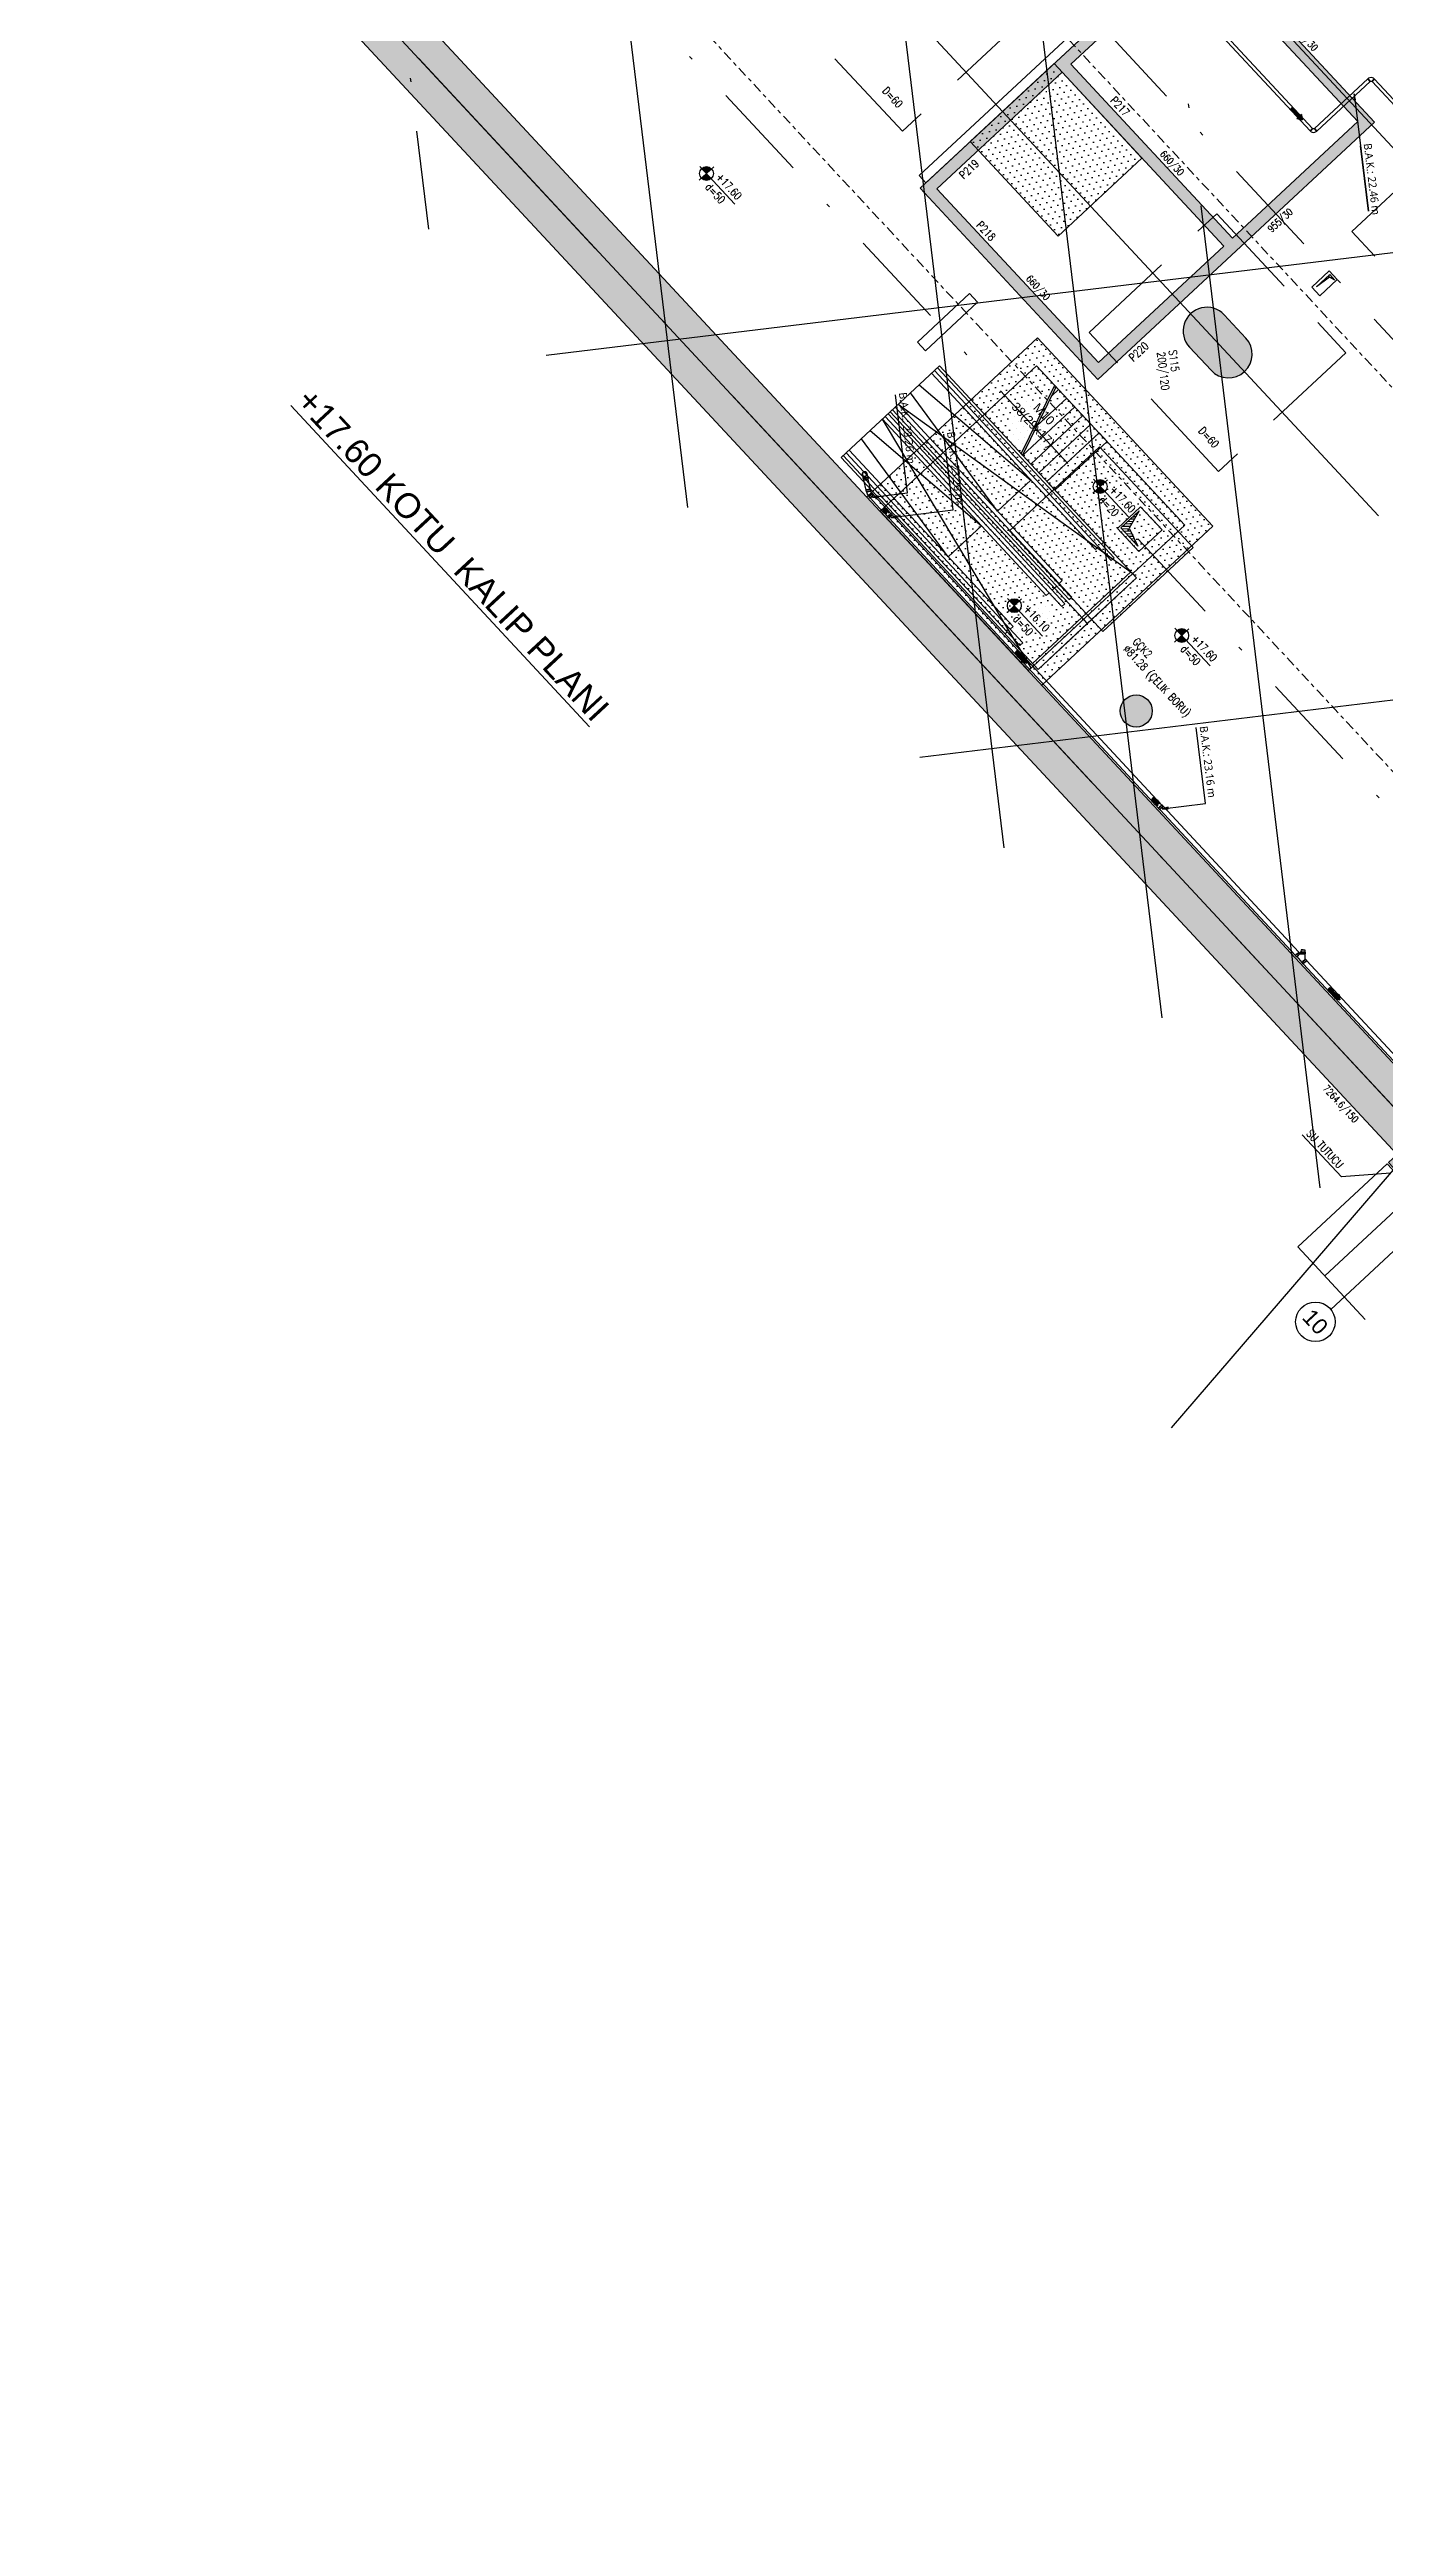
# Model space of a CAD drawing. Header units: millimetres. Extents: x 400382 to 401500, y 4543975 to 4544133.
# Drawn here: x 400438.1 to 400471.8, y 4543974.6 to 4544037.2 of the extents above; entities that cross this region are included whole.
import ezdxf
from ezdxf.enums import TextEntityAlignment as Align

# ---------------------------------------------------------------- set-up
doc = ezdxf.new("R2010")
doc.units = ezdxf.units.MM
for name, pattern in [('ACAD_ISO05W100', [33, 24, -3, 0, -3, 0, -3]), ('AKS', [3, 2.5, -0.25, 0, -0.25]), ('CENTER', [2, 1.25, -0.25, 0.25, -0.25]), ('CONTINU', [0]), ('DASHDOT2', [0.5, 0.25, -0.125, 0, -0.125]), ('HIDDEN', [0.375, 0.25, -0.125])]:
    doc.linetypes.add(name, pattern=pattern)
for name, color, linetype in [('aks prota', 2, 'AKS'), ('bosluk prota', 2, 'Continuous'), ('bosluk tarama prota', 8, 'Continuous'), ('caks prota', 4, 'Continuous'), ('görünüş prota', 4, 'Continuous'), ('iderzi_PROTA', 3, 'Continuous'), ('kiriş prota', 6, 'Continuous'), ('kolon prota', 1, 'Continuous'), ('kolon tarama prota', 252, 'Continuous'), ('lkolon prota', 4, 'Continuous'), ('lperde prota', 4, 'Continuous'), ('merdiven prota', 2, 'Continuous'), ('not yazısı prota', 6, 'Continuous'), ('not çizgisi prota', 4, 'Continuous'), ('perde prota', 1, 'Continuous'), ('PRT-AL-TUNEL_EKSENI', 14, 'DASHDOT2'), ('prt-s-taxis', 7, 'Continuous'), ('skesit prota', 7, 'Continuous'), ('st-s_level (kot)', 6, 'Continuous'), ('st-s_levelmark (kot işareti)', 4, 'Continuous'), ('st_s_ölçü', 4, 'Continuous'), ('taks prota', 7, 'Continuous'), ('TARAMA', 8, 'Continuous'), ('temel prota', 6, 'Continuous'), ('tkolon prota', 6, 'Continuous'), ('tperde prota', 6, 'Continuous'), ('tplan prota', 7, 'Continuous'), ('Yapım Yöntemi$0$st_s_kesit', 7, 'Continuous')]:
    doc.layers.add(name, color=color, linetype=linetype)
doc.styles.add('Arial', font='Arial.ttf')
doc.styles.add('OLCU', font='romanstw.shx')
doc.styles.add('PRT-MI-a_Arial', font='Arial.ttf', dxfattribs={"height": 30})
doc.styles.add('Segoe UI Light_1', font='', dxfattribs={"height": 200})
doc.styles.add('TAKS', font='Arial Unicode.ttf')
doc.styles.add('tkolon', font='romanstw.shx')
doc.styles.add('TSIMPLEX', font='romanstw.shx')
doc.styles.get('Segoe UI Light_1').set_extended_font_data('Segoe UI Light')
doc.dimstyles.new('1-50', dxfattribs={"dimtxt": 10, "dimasz": 4, "dimexe": 4, "dimexo": 8, "dimgap": 4, "dimtad": 1, "dimdec": 1, "dimrnd": 0.05, "dimzin": 9, "dimdsep": 46, "dimtxsty": 'OLCU', "dimblk1": 'OBLIQUE', "dimblk2": 'OBLIQUE', "dimsah": 1, "dimcen": 2, "dimdle": 4, "dimclrd": 4, "dimclre": 4, "dimclrt": 3, "dimadec": 1, "dimazin": 0, "dimtfac": 1, "dimtdec": 1, "dimtix": 1, "dimtmove": 2, "dimatfit": 3, "dimldrblk": 'OBLIQUE', "dimfxl": 1, "dimtvp": 1, "dimtolj": 1, "dimtzin": 1, "dimarcsym": 0})
pattern_1 = [(312.923994, (398997.36488, 4544993.93019), (0.170302485, 0.049990168), [0, -0.15875])]

# ---------------------------------------------------------------- blocks, each defined once
blk = doc.blocks.new('Flow Direction - Flow Direction _25mm_-1035271-_17_70 m  ARA KAT')
at = {"layer": 'TARAMA'}
blk.add_hatch(color=256, dxfattribs=at).paths.add_polyline_path([(0, 0), (-117, -78), (-117, -30), (-400, -30), (-400, 30), (-117, 30), (-117, 78)], flags=0)
for p, q in [((-117, 30), (-400, 30)), ((-400, 30), (-400, -30)), ((-117, 30), (-400, 30)), ((-400, 30), (-400, -30)), ((0, 0), (-117, 78)), ((-117, 78), (-117, 30)), ((-117, 78), (0, 0)), ((-117, 30), (-117, 78)), ((-117, -78), (0, 0)), ((-117, -78), (0, 0)), ((-400, -30), (-117, -30)), ((-117, -30), (-400, -30)), ((-117, -30), (-117, -78)), ((-117, -30), (-117, -78))]:
    blk.add_line(p, q, dxfattribs=at)
blk = doc.blocks.new('17.60 mekanik')
at = {"layer": 'kolon tarama prota'}
for points in [[(140500.2, 62682.1), (140511.2, 62671.6), (140513.5, 62674.8)], [(140417.2, 61096.3), (140427.6, 61107.3), (140424.4, 61109.6)], [(140486.8, 61096.3), (140497.2, 61107.3), (140494, 61109.6)], [(141493, 61096.3), (141503.4, 61107.3), (141500.2, 61109.6)]]:
    blk.add_hatch(color=256, dxfattribs=at).paths.add_polyline_path(points, flags=0)
for p, q in [((140495.8, 62733.6), (140495.8, 62548.9)), ((140495.8, 62733.6), (140500.2, 62733.6)), ((140500.2, 62733.6), (140495.8, 62733.6)), ((140495.8, 62733.6), (140504.6, 62733.6)), ((140504.6, 62733.6), (140495.8, 62733.6)), ((140500.2, 62733.6), (140504.6, 62733.6)), ((140504.6, 62733.6), (140500.2, 62733.6)), ((140504.6, 62548.9), (140504.6, 62733.6)), ((141119.9, 62745.7), (140507.8, 62745.7)), ((140507.8, 62745.7), (140507.8, 62741.2)), ((140507.8, 62741.2), (140507.8, 62745.7)), ((140507.8, 62745.7), (140507.8, 62736.8)), ((140507.8, 62736.8), (140507.8, 62745.7)), ((140507.8, 62741.2), (140507.8, 62736.8)), ((140507.8, 62736.8), (140507.8, 62741.2)), ((140507.8, 62736.8), (141119.9, 62736.8)), ((140500.2, 62682.1), (140511.2, 62671.6)), ((140513.5, 62674.8), (140500.2, 62682.1)), ((140500.2, 62682.1), (140741.5, 62506.7)), ((140511.2, 62671.6), (140513.5, 62674.8)), ((140492.6, 62545.7), (139173.1, 62545.7)), ((140492.6, 62541.3), (140492.6, 62545.7)), ((140492.6, 62545.7), (140492.6, 62541.3)), ((140492.6, 62536.8), (140492.6, 62545.7)), ((140492.6, 62545.7), (140492.6, 62536.8)), ((140495.8, 62548.9), (140500.2, 62548.9)), ((140500.2, 62548.9), (140495.8, 62548.9)), ((140504.6, 62548.9), (140495.8, 62548.9)), ((140495.8, 62548.9), (140504.6, 62548.9)), ((140500.2, 62548.9), (140504.6, 62548.9)), ((140504.6, 62548.9), (140500.2, 62548.9)), ((140741.5, 62506.7), (140606.9, 62604.5)), ((139173.1, 62536.8), (140492.6, 62536.8)), ((140492.6, 62536.8), (140492.6, 62541.3)), ((140492.6, 62541.3), (140492.6, 62536.8)), ((140469.7, 61168.5), (140267.4, 61315.5)), ((140579.2, 61223.5), (140423, 61337)), ((141557.7, 61185.4), (141401.1, 61299.2)), ((140417.2, 61096.3), (140469.7, 61168.5)), ((140486.8, 61096.3), (140579.2, 61223.5)), ((141493, 61096.3), (141557.7, 61185.4)), ((140366.4, 61110.9), (140370.2, 61108.7)), ((140370.4, 61109.1), (140392.9, 61096.2)), ((140376.6, 61119.7), (140372.7, 61122)), ((140398.8, 61106.4), (140376.3, 61119.3)), ((140402.8, 61104.6), (140399, 61106.8)), ((140424.4, 61109.6), (140417.2, 61096.3)), ((140417.2, 61096.3), (140427.6, 61107.3)), ((140427.6, 61107.3), (140424.4, 61109.6)), ((140494, 61109.6), (140486.8, 61096.3)), ((140486.8, 61096.3), (140497.2, 61107.3)), ((140497.2, 61107.3), (140494, 61109.6)), ((141500.2, 61109.6), (141493, 61096.3)), ((141493, 61096.3), (141503.4, 61107.3)), ((141503.4, 61107.3), (141500.2, 61109.6)), ((141993, 61110.3), (141996.7, 61106.6)), ((141993, 61110.3), (141996.7, 61106.6)), ((141995.9, 61105.8), (141999, 61102.6)), ((142004.1, 61114), (142000.4, 61117.7)), ((142004.1, 61114), (142000.4, 61117.7)), ((142008, 61111.7), (142004.9, 61114.8)), ((142016.7, 61102), (142007.6, 61111.2)), ((140392.6, 61095.8), (140396.5, 61093.5)), ((140405.9, 61102.6), (140402.5, 61104)), ((140414.5, 61102.7), (140410, 61102.7)), ((140410, 61089.9), (140414.5, 61089.9)), ((140461.8, 61102.2), (140414.5, 61102.2)), ((140414.5, 61090.4), (140461.8, 61090.4)), ((140466.2, 61102.7), (140461.8, 61102.7)), ((140461.8, 61089.9), (140466.2, 61089.9)), ((140463.7, 61099.7), (140462.4, 61099.7)), ((140462.4, 61092.9), (140463.7, 61092.9)), ((140466.9, 61099.6), (140463.7, 61099.6)), ((140463.7, 61093), (140466.9, 61093)), ((140479.1, 61102), (140466.2, 61102)), ((140466.2, 61090.6), (140479.1, 61090.6)), ((140468.2, 61099.7), (140466.9, 61099.7)), ((140466.9, 61092.9), (140468.2, 61092.9)), ((140473.3, 61099.3), (140468.2, 61099.3)), ((140468.2, 61093.3), (140473.3, 61093.3)), ((140483.5, 61102.7), (140479.1, 61102.7)), ((140479.1, 61099), (140479.1, 61093.6)), ((140479.1, 61089.9), (140483.5, 61089.9)), ((141468.1, 61102.2), (140483.5, 61102.2)), ((140483.5, 61090.4), (141468.1, 61090.4)), ((141463.8, 61099.7), (141462.4, 61099.7)), ((141462.4, 61092.9), (141463.8, 61092.9)), ((141473.2, 61099.6), (141463.8, 61099.6)), ((141463.8, 61093), (141473.2, 61093)), ((141472.5, 61102.7), (141468.1, 61102.7)), ((141468.1, 61089.9), (141472.5, 61089.9)), ((141485.4, 61102), (141472.5, 61102)), ((141472.5, 61090.6), (141485.4, 61090.6)), ((141474.5, 61099.7), (141473.2, 61099.7)), ((141473.2, 61092.9), (141474.5, 61092.9)), ((141479.6, 61099.3), (141474.5, 61099.3)), ((141474.5, 61093.3), (141479.6, 61093.3)), ((141489.8, 61102.7), (141485.4, 61102.7)), ((141485.4, 61099), (141485.4, 61093.6)), ((141485.4, 61089.9), (141489.8, 61089.9)), ((141993.5, 61102.2), (141489.8, 61102.2)), ((141489.8, 61090.4), (141993.5, 61090.4)), ((141998, 61102.7), (141993.5, 61102.7)), ((141993.5, 61089.9), (141998, 61089.9)), ((142000.5, 61102), (141998, 61102)), ((141998, 61090.6), (142017.7, 61090.6)), ((141999.5, 61103.1), (142000.6, 61102)), ((142017.7, 61102), (142016.7, 61102)), ((142022.2, 61102.7), (142017.7, 61102.7)), ((142018.4, 61100.4), (142017.7, 61101)), ((142017.7, 61099.7), (142017.8, 61099.7)), ((142017.7, 61089.9), (142022.2, 61089.9)), ((142473.5, 61102.2), (142022.2, 61102.2)), ((142022.2, 61090.4), (142473.5, 61090.4))]:
    blk.add_line(p, q, dxfattribs=at)
at = {"layer": 'kolon tarama prota', "flags": 128}
for points in [[(140507.8, 62745.7), (140504.5, 62745.2), (140501.4, 62743.8), (140498.8, 62741.6), (140496.9, 62738.8), (140495.9, 62735.6), (140495.8, 62733.6)], [(140504.6, 62733.6), (140505.1, 62735.3), (140506.4, 62736.4), (140507.8, 62736.8)], [(140495.8, 62548.9), (140495.3, 62547.2), (140494, 62546.1), (140492.6, 62545.7)], [(140492.6, 62536.8), (140495.9, 62537.3), (140499, 62538.7), (140501.6, 62540.9), (140503.5, 62543.7), (140504.5, 62546.9), (140504.6, 62548.9)], [(140358.2, 61116.4), (140356.4, 61118), (140355.5, 61120.1), (140355.4, 61122.4), (140356.1, 61124.2)], [(140356.1, 61124.2), (140357.6, 61126), (140359.7, 61126.9), (140362, 61127), (140363.9, 61126.3)], [(140366, 61118.5), (140364.4, 61116.8), (140362.3, 61115.8), (140360, 61115.7), (140358.2, 61116.4)], [(140366.7, 61111.5), (140364.1, 61113), (140361.7, 61114.4), (140359.8, 61115.5), (140358.6, 61116.2), (140358.2, 61116.4), (140358.2, 61116.4)], [(140363.9, 61126.3), (140364.3, 61126.1), (140365.5, 61125.4), (140367.3, 61124.3), (140369.7, 61123), (140372.3, 61121.5), (140372.4, 61121.4)], [(140363.9, 61126.3), (140365.6, 61124.8), (140366.6, 61122.7), (140366.6, 61120.4), (140366, 61118.5)], [(140396.8, 61094.1), (140401.4, 61092), (140402.7, 61091.6)], [(140402.7, 61091.6), (140407.7, 61090.7), (140410, 61090.6)], [(140410, 61102), (140406.3, 61102.5), (140405.9, 61102.6)], [(140457, 61096.3), (140457.5, 61097.9), (140458.7, 61099), (140460, 61099.3)], [(140460, 61093.3), (140458.4, 61093.7), (140457.3, 61095), (140457, 61096.3)], [(140460, 61099.3), (140460.5, 61099.3), (140461.8, 61099.3), (140462.4, 61099.3)], [(140460, 61099.3), (140461.6, 61098.8), (140462.7, 61097.6), (140463, 61096.3)], [(140463, 61096.3), (140462.6, 61094.7), (140461.3, 61093.6), (140460, 61093.3)], [(140462.4, 61093.3), (140460.8, 61093.3), (140460.1, 61093.3), (140460, 61093.3)], [(141457, 61096.3), (141457.5, 61097.9), (141458.7, 61099), (141460, 61099.3)], [(141460, 61093.3), (141458.4, 61093.8), (141457.3, 61095), (141457, 61096.3)], [(141460, 61099.3), (141460.5, 61099.3), (141461.8, 61099.3), (141462.4, 61099.3)], [(141460, 61099.3), (141461.6, 61098.9), (141462.7, 61097.6), (141463, 61096.3)], [(141463, 61096.3), (141462.6, 61094.7), (141461.3, 61093.6), (141460, 61093.3)], [(141462.4, 61093.3), (141460.8, 61093.3), (141460.1, 61093.3), (141460, 61093.3)]]:
    blk.add_lwpolyline(points, dxfattribs=at)
at = {"layer": 'kolon tarama prota'}
for centre, radius, start, end in [((140361, 61121.4), 6.38, 150, 330), ((140361, 61121.4), 6.38, 150, 330), ((140361, 61121.4), 5.9, 144, 324), ((140361, 61121.4), 5.71, 150, 330), ((140361, 61121.4), 6.38, 330, 150), ((140361, 61121.4), 6.38, 330, 150), ((140361, 61121.4), 5.72, 330, 150), ((140361, 61121.4), 5.9, 324, 144), ((140460, 61096.3), 3.43, 0.00124, 180.00124), ((140460, 61096.3), 3.43, 0.00124, 180.00124), ((140460, 61096.3), 3.43, 180.00124, 0.00124), ((140460, 61096.3), 3.43, 180.00124, 0.00124), ((140460, 61096.3), 3.3, 144, 324), ((140460, 61096.3), 3.02, 0.00124, 180.00124), ((140460, 61096.3), 3.02, 180.00124, 0.00124), ((140460, 61096.3), 3.3, 324, 144), ((141460, 61096.3), 3.43, 0, 180), ((141460, 61096.3), 3.43, 0, 180), ((141460, 61096.3), 3.43, 180, 0), ((141460, 61096.3), 3.43, 180, 0), ((141460, 61096.3), 3.3, 144, 324), ((141460, 61096.3), 3.02, 0, 180), ((141460, 61096.3), 3.02, 180, 0), ((141460, 61096.3), 3.3, 324, 144)]:
    blk.add_arc(centre, radius, start, end, dxfattribs=at)
for centre, major_axis, ratio, start_param, end_param in [((140369.5, 61116.4), (3.19, 5.52), 0.01, 1.570796, 4.712389), ((140369.5, 61116.4), (-2.86, -4.95), 0.01, 4.712389, 7.853982), ((140369.5, 61116.4), (3.19, 5.52), 0.01, 4.712389, 7.853982), ((140369.5, 61116.4), (2.86, 4.95), 0.01, 4.712389, 7.853982), ((140373.4, 61114.2), (-3.19, -5.52), 0.01, 4.712389, 7.853982), ((140373.4, 61114.2), (2.95, 5.11), 0.01, 1.570796, 3.141593), ((140373.4, 61114.2), (2.95, 5.11), 0.01, 3.141593, 4.712389), ((140373.4, 61114.2), (3.19, 5.52), 0.01, 4.712389, 7.853982), ((140373.4, 61114.2), (2.95, 5.11), 0.01, 0, 1.570796), ((140373.4, 61114.2), (2.95, 5.11), 0.01, 4.712389, 6.283185), ((140395.8, 61101.3), (3.19, 5.52), 0.01, 3.144086, 6.285678), ((140395.8, 61101.3), (3.19, 5.52), 0.01, 0.002493, 3.144086), ((140395.8, 61101.3), (2.95, 5.11), 0.01, 0, 1.570796), ((140395.8, 61101.3), (2.95, 5.11), 0.01, 4.712389, 6.283185), ((141996.7, 61114), (3.7, 3.7), 0.007064, 0.007064, 3.148657), ((141996.7, 61114), (3.7, 3.7), 0.007064, 0.007064, 3.148657), ((141996.7, 61114), (3.7, 3.7), 0.007064, 3.148657, 6.290249), ((141996.7, 61114), (3.7, 3.7), 0.007064, 3.148657, 6.290249), ((142000.4, 61110.3), (4.51, 4.51), 0.007064, 0.007064, 3.148657), ((142000.4, 61110.3), (4.51, 4.51), 0.007064, 3.148657, 6.290249), ((142000.4, 61110.3), (3.7, 3.7), 0.007064, 0.007064, 3.148657), ((142000.4, 61110.3), (3.7, 3.7), 0.007064, 0.007064, 3.148657), ((142000.4, 61110.3), (3.7, 3.7), 0.007064, 3.148657, 6.290249), ((142000.4, 61110.3), (3.7, 3.7), 0.007064, 3.148657, 6.290249), ((142003.5, 61107.1), (4.51, 4.51), 0.007064, 3.148657, 6.290249), ((142003.5, 61107.1), (4.51, 4.51), 0.007064, 0.007064, 3.148657), ((142003.5, 61107.1), (4.04, 4.04), 0.007064, 0.007064, 3.148657), ((142003.5, 61107.1), (4.04, 4.04), 0.007064, 3.148657, 6.290249), ((140395.8, 61101.3), (2.95, 5.11), 0.01, 1.570796, 3.141593), ((140395.8, 61101.3), (2.95, 5.11), 0.01, 3.141593, 4.712389), ((140399.7, 61099.1), (3.19, 5.52), 0.01, 0.002493, 3.144086), ((140399.7, 61099.1), (3.19, 5.52), 0.01, 3.144086, 6.285678), ((140399.7, 61099.1), (2.86, 4.95), 0.01, 3.144086, 6.285678), ((140399.7, 61099.1), (2.86, 4.95), 0.01, 0.002493, 3.144086), ((140410, 61096.3), (0, 6.38), 0.009906, 3.138752, 6.280344), ((140410, 61096.3), (0, 6.38), 0.009906, 6.280344, 9.421937), ((140410, 61096.3), (0, 5.71), 0.009906, 3.138752, 6.280344), ((140410, 61096.3), (0, 5.71), 0.009906, 6.280344, 9.421937), ((140414.5, 61096.3), (0, 6.38), 0.009906, 6.280344, 9.421937), ((140414.5, 61096.3), (0, 5.9), 0.009906, 0, 1.570796), ((140414.5, 61096.3), (0, 5.9), 0.009906, 1.570796, 3.141593), ((140414.5, 61096.3), (0, 6.38), 0.009906, 3.138752, 6.280344), ((140414.5, 61096.3), (0, 5.9), 0.009906, 4.712389, 6.283185), ((140414.5, 61096.3), (0, 5.9), 0.009906, 3.141593, 4.712389), ((140462.4, 61096.3), (0, 3.43), 0.701641, 4.712389, 7.853982), ((140462.4, 61096.3), (0, 3.43), 0.701641, 1.570796, 4.712389), ((140462.4, 61096.3), (0, 3.02), 0.701641, 4.712389, 7.853982), ((140462.4, 61096.3), (0, 3.02), 0.701641, 1.570796, 4.712389), ((140463.7, 61096.3), (0, 3.43), 0.701641, 4.712389, 7.853982), ((140463.7, 61096.3), (0, 3.43), 0.701641, 1.570796, 4.712389), ((140463.7, 61096.3), (0, 3.3), 0.702041, 0, 1.570796), ((140463.7, 61096.3), (0, 3.3), 0.702041, 1.570796, 3.141593), ((140461.8, 61096.3), (0, 6.38), 0.009906, 4.712389, 7.853982), ((140461.8, 61096.3), (0, 5.9), 0.009906, 0, 1.570796), ((140461.8, 61096.3), (0, 6.38), 0.009906, 1.570796, 4.712389), ((140461.8, 61096.3), (0, 5.9), 0.009906, 1.570796, 3.141593), ((140461.8, 61096.3), (0, 5.9), 0.009906, 4.712389, 6.283185), ((140461.8, 61096.3), (0, 5.9), 0.009906, 3.141593, 4.712389), ((140463.7, 61096.3), (0, 3.3), 0.702041, 4.712389, 6.283185), ((140463.7, 61096.3), (0, 3.3), 0.702041, 3.141593, 4.712389), ((140466.9, 61096.3), (0, 3.43), 0.714077, 4.712389, 7.853982), ((140466.9, 61096.3), (0, 3.43), 0.714077, 1.570796, 4.712389), ((140466.9, 61096.3), (0, 3.3), 0.702041, 0, 1.570796), ((140466.9, 61096.3), (0, 3.3), 0.702041, 1.570796, 3.141593), ((140468.2, 61096.3), (0, 3.43), 0.714077, 4.712389, 7.853982), ((140468.2, 61096.3), (0, 3.43), 0.714077, 1.570796, 4.712389), ((140468.2, 61096.3), (0, 3.02), 0.714077, 4.712389, 7.853982), ((140468.2, 61096.3), (0, 3.02), 0.714077, 1.570796, 4.712389), ((140466.2, 61096.3), (0, 6.38), 0.009906, 4.712389, 7.853982), ((140466.2, 61096.3), (0, 5.71), 0.009906, 4.712389, 7.853982), ((140466.2, 61096.3), (0, 6.38), 0.009906, 1.570796, 4.712389), ((140466.2, 61096.3), (0, 5.71), 0.009906, 1.570796, 4.712389), ((140466.9, 61096.3), (0, 3.3), 0.702041, 4.712389, 6.283185), ((140466.9, 61096.3), (0, 3.3), 0.702041, 3.141593, 4.712389), ((140479.1, 61096.3), (0, 6.38), 0.009906, 4.712389, 7.853982), ((140479.1, 61096.3), (0, 5.71), 0.009906, 4.712389, 7.853982), ((140479.1, 61096.3), (0, 6.38), 0.009906, 1.570796, 4.712389), ((140479.1, 61096.3), (0, 5.71), 0.009906, 1.570796, 4.712389), ((140478.1, 61096.3), (0, 3.02), 0.714077, 4.712389, 5.820231), ((140478.1, 61096.3), (0, 3.02), 0.714077, 3.604547, 4.712389), ((140483.5, 61096.3), (0, 6.38), 0.009906, 4.712389, 7.853982), ((140483.5, 61096.3), (0, 5.9), 0.009906, 4.712389, 6.283185), ((140483.5, 61096.3), (0, 5.9), 0.009906, 0, 1.570796), ((140483.5, 61096.3), (0, 6.38), 0.009906, 1.570796, 4.712389), ((140483.5, 61096.3), (0, 5.9), 0.009906, 3.141593, 4.712389), ((140483.5, 61096.3), (0, 5.9), 0.009906, 1.570796, 3.141593), ((141462.4, 61096.3), (0, 3.43), 0.698173, 4.712389, 7.853982), ((141462.4, 61096.3), (0, 3.43), 0.698173, 1.570796, 4.712389), ((141462.4, 61096.3), (0, 3.02), 0.698173, 4.712389, 7.853982), ((141462.4, 61096.3), (0, 3.02), 0.698173, 1.570796, 4.712389), ((141463.8, 61096.3), (0, 3.43), 0.698173, 4.712389, 7.853982), ((141463.8, 61096.3), (0, 3.43), 0.698173, 1.570796, 4.712389), ((141463.8, 61096.3), (0, 3.3), 0.698346, 0, 1.570796), ((141463.8, 61096.3), (0, 3.3), 0.698346, 1.570796, 3.141593), ((141463.8, 61096.3), (0, 3.3), 0.698346, 4.712389, 6.283185), ((141463.8, 61096.3), (0, 3.3), 0.698346, 3.141593, 4.712389), ((141468.1, 61096.3), (0, 6.38), 0.00999, 4.712391, 7.853984), ((141468.1, 61096.3), (0, 5.9), 0.009906, 0, 1.570796), ((141468.1, 61096.3), (0, 6.38), 0.00999, 1.570798, 4.712391), ((141468.1, 61096.3), (0, 5.9), 0.009906, 1.570796, 3.141593), ((141468.1, 61096.3), (0, 5.9), 0.009906, 4.712389, 6.283185), ((141468.1, 61096.3), (0, 5.9), 0.009906, 3.141593, 4.712389), ((141473.2, 61096.3), (0, 3.43), 0.714135, 4.712392, 7.853984), ((141473.2, 61096.3), (0, 3.43), 0.714135, 1.570799, 4.712392), ((141473.2, 61096.3), (0, 3.3), 0.698346, 0, 1.570796), ((141473.2, 61096.3), (0, 3.3), 0.698346, 1.570796, 3.141593), ((141474.5, 61096.3), (0, 3.43), 0.714135, 4.712392, 7.853984), ((141474.5, 61096.3), (0, 3.43), 0.714135, 1.570799, 4.712392), ((141472.5, 61096.3), (0, 6.38), 0.00999, 4.712391, 7.853984), ((141472.5, 61096.3), (0, 5.71), 0.00999, 4.712391, 7.853984), ((141474.5, 61096.3), (0, 3.02), 0.714135, 4.712392, 7.853984), ((141472.5, 61096.3), (0, 6.38), 0.00999, 1.570798, 4.712391), ((141472.5, 61096.3), (0, 5.71), 0.00999, 1.570798, 4.712391), ((141474.5, 61096.3), (0, 3.02), 0.714135, 1.570799, 4.712392), ((141473.2, 61096.3), (0, 3.3), 0.698346, 4.712389, 6.283185), ((141473.2, 61096.3), (0, 3.3), 0.698346, 3.141593, 4.712389), ((141485.4, 61096.3), (0, 6.38), 0.00999, 4.712391, 7.853984), ((141485.4, 61096.3), (0, 5.71), 0.00999, 4.712391, 7.853984), ((141485.4, 61096.3), (0, 6.38), 0.00999, 1.570798, 4.712391), ((141485.4, 61096.3), (0, 5.71), 0.00999, 1.570798, 4.712391), ((141484.4, 61096.3), (0, 3.02), 0.714135, 4.712392, 5.820233), ((141484.4, 61096.3), (0, 3.02), 0.714135, 3.60455, 4.712392), ((141489.8, 61096.3), (0, 6.38), 0.00999, 4.712391, 7.853984), ((141489.8, 61096.3), (0, 5.9), 0.00999, 0, 1.570796), ((141489.8, 61096.3), (0, 6.38), 0.00999, 1.570798, 4.712391), ((141489.8, 61096.3), (0, 5.9), 0.00999, 1.570796, 3.141593), ((141489.8, 61096.3), (0, 5.9), 0.00999, 4.712389, 6.283185), ((141489.8, 61096.3), (0, 5.9), 0.00999, 3.141593, 4.712389), ((141993.5, 61096.3), (0, 6.38), 0.00999, 0, 3.141593), ((141993.5, 61096.3), (0, 6.38), 0.00999, 3.141593, 6.283185), ((141993.5, 61096.3), (0, 5.9), 0.00999, 0, 1.570796), ((141993.5, 61096.3), (0, 5.9), 0.00999, 4.712389, 6.283185), ((141993.5, 61096.3), (0, 5.9), 0.00999, 1.570796, 3.141593), ((141993.5, 61096.3), (0, 5.9), 0.00999, 3.141593, 4.712389), ((141998, 61096.3), (0, 6.38), 0.00999, 0, 3.141593), ((141998, 61096.3), (0, 5.72), 0.00999, 0, 3.141593), ((141998, 61096.3), (0, 6.38), 0.00999, 3.141593, 6.283185), ((141998, 61096.3), (0, 5.71), 0.00999, 3.141593, 6.283185), ((142017.7, 61096.3), (0, 6.38), 0.00999, 3.141593, 6.283185), ((142017.7, 61096.3), (0, 6.38), 0.00999, 0, 3.141593), ((142017.7, 61096.3), (0, 5.72), 0.00999, 0, 3.141593), ((142017.7, 61096.3), (0, 5.71), 0.00999, 3.141593, 6.283185), ((142014.3, 61096.3), (4.04, 4.04), 0.007064, 0.007064, 0.57926), ((142014.3, 61096.3), (4.04, 4.04), 0.007064, 5.718054, 6.290249), ((142022.2, 61096.3), (0, 6.38), 0.00999, 0, 3.141593), ((142022.2, 61096.3), (0, 5.9), 0.00999, 0, 1.570796), ((142022.2, 61096.3), (0, 5.9), 0.00999, 1.570796, 3.141593), ((142022.2, 61096.3), (0, 6.38), 0.00999, 3.141593, 6.283185), ((142022.2, 61096.3), (0, 5.9), 0.00999, 4.712389, 6.283185), ((142022.2, 61096.3), (0, 5.9), 0.00999, 3.141593, 4.712389)]:
    blk.add_ellipse(centre, major_axis=major_axis, ratio=ratio, start_param=start_param, end_param=end_param, dxfattribs=at)
at = {"layer": 'kolon tarama prota', "xscale": 0.1, "yscale": 0.1, "zscale": 0.1}
for p in [(140458.8, 62541.3), (140990.1, 61096.3), (142152.2, 61096.3)]:
    blk.add_blockref('Flow Direction - Flow Direction _25mm_-1035271-_17_70 m  ARA KAT', p, dxfattribs=at)
at = {"layer": 'kolon tarama prota', "char_height": 20, "attachment_point": 1, "rotation": 324, "line_spacing_factor": 1.142579, "style": 'Segoe UI Light_1'}
for s, insert, width in [('B.A.K.: 22.46 m', (140620.5, 62630), 213.66), ('B.A.K.: 23.26 m', (140436.7, 61362.4), 213.157), ('B.A.K.: 23.26 m', (140281.1, 61340.9), 213.157), ('B.A.K.: 23.16 m', (141416.7, 61323.2), 207.627)]:
    blk.add_mtext(s, dxfattribs=dict(at, insert=insert, width=width))
blk = doc.blocks.new('170 EXCALATOR')
at = {"color": 253}
blk.add_lwpolyline([(53250.8, 3429.1), (53250.8, 3599.1)], dxfattribs=at)
at = {"layer": 'st_s_ölçü', "color": 252, "ltscale": 0.1}
blk.add_line((53961.2, 3599.1), (53961.2, 3429.1), dxfattribs=at)
for points in [[(53250.8, 3599.1), (53982.2, 3599.1), (53982.2, 3429.1), (53250.8, 3429.1)], [(53250.8, 3591.6), (53906.5, 3591.6), (53906.5, 3581.8), (53250.8, 3581.8)], [(53250.8, 3571.6), (53859.5, 3571.6), (53859.5, 3581.8)], [(53250.8, 3529.1), (53619.3, 3571.6), (53619.3, 3456.6), (53250.8, 3499.1)], [(53859.5, 3599.1), (53859.5, 3591.6)], [(53250.8, 3456.6), (53859.5, 3456.6), (53859.5, 3446.3)], [(53250.8, 3436.6), (53906.5, 3436.6), (53906.5, 3446.3), (53250.8, 3446.3)], [(53859.5, 3429.1), (53859.5, 3436.6)]]:
    blk.add_lwpolyline(points, dxfattribs=at)
blk = doc.blocks.new('_Oblique')
at = {"layer": 'st_s_ölçü', "lineweight": -2}
blk.add_line((-0.5, -0.5), (0.5, 0.5), dxfattribs=at)
blk = doc.blocks.new('Stair_Anotation')
at = {"color": 0, "style": 'PRT-MI-a_Arial'}
blk.add_attdef('M.ADI', text='', height=0.2, dxfattribs=at).set_placement((0, 0), align=Align.BOTTOM_CENTER)
blk.add_attdef('BAS.SAYI-(EN-RIHT)', text='', height=0.2, dxfattribs=at).set_placement((0, -0.08), align=Align.TOP_CENTER)
blk = doc.blocks.new('PLAN_KOT')
at = {"layer": 'st-s_levelmark (kot işareti)'}
h = blk.add_hatch(color=256, dxfattribs=at)
h.paths.add_polyline_path([(0, 17.5, 0.414214), (-17.5, 0), (0, 0)])
h.paths.add_polyline_path([(17.5, 0), (0, 0), (0, -17.5, 0.414214)])
for p, q in [((105, 0), (-25, 0)), ((0, 25), (0, -25))]:
    blk.add_line(p, q, dxfattribs=at)
blk.add_circle((0, 0), 17.5, dxfattribs=at)
at = {"layer": 'st-s_level (kot)', "color": 6, "style": 'OLCU', "width": 0.8}
for tag, p in [('KOT', (22.7, 9.8)), ('DÖŞEME_KALINLIĞI', (22.7, -27.6))]:
    blk.add_attdef(tag, p, '', height=20, dxfattribs=at)

msp = doc.modelspace()

# ---------------------------------------------------------------- hatches: boundary and pattern name
at = {"layer": 'bosluk tarama prota'}
h = msp.add_hatch(dxfattribs=at)
h.set_pattern_fill('ANSI31', color=256, scale=0.5, angle=68.04168)
h.set_pattern_definition([(268.04168, (400450.12306, 4544008.21522), (0.0624635, -0.00213577), [])])
h.paths.add_polyline_path([(400470.446, 4544031.543), (400470.577, 4544031.403), (400470.436, 4544031.474), (400470.11, 4544031.229)])
h = msp.add_hatch(dxfattribs=at)
h.set_pattern_fill('ANSI31', color=256, scale=0.5, angle=158.04168)
h.set_pattern_definition([(358.04168, (400488.491166, 4544004.814794), (0.00213577, 0.0624635), [])])
h.paths.add_polyline_path([(400465.163, 4544025.138), (400465.626, 4544025.57), (400465.371, 4544025.133), (400465.593, 4544024.678)])
at = {"layer": 'kolon tarama prota'}
h = msp.add_hatch(color=256, dxfattribs=at)
h.dxf.hatch_style = 1
h.paths.add_polyline_path([(400473.93, 4544009.589), (400440.752, 4544045.263), (400441.059, 4544042.73), (400472.151, 4544009.299), (400471.931, 4544009.095), (400472.612, 4544008.363)])
h = msp.add_hatch(color=256, dxfattribs=at)
h.dxf.hatch_style = 1
h.paths.add_polyline_path([(400471.576, 4544035.393), (400467.082, 4544040.226), (400460.089, 4544033.723), (400464.583, 4544028.89)])
h.paths.add_polyline_path([(400463.899, 4544036.857), (400467.066, 4544039.802), (400471.152, 4544035.409), (400467.985, 4544032.463)], flags=16)
h.paths.add_polyline_path([(400467.766, 4544032.259), (400464.599, 4544029.314), (400460.513, 4544033.707), (400463.68, 4544036.653)], flags=16)
h = msp.add_hatch(dxfattribs=at)
h.set_pattern_fill('DOTS', color=2, scale=0.1, angle=-47.07601)
h.set_pattern_definition(pattern_1)
h.paths.add_polyline_path([(400465.695, 4544034.486), (400463.475, 4544036.872), (400461.356, 4544034.901), (400463.575, 4544032.515)])
h = msp.add_hatch(color=256, dxfattribs=at)
h.dxf.hatch_style = 1
edge = h.paths.add_edge_path()
edge.add_arc((400467.337, 4544030.114), 0.6, 42.92399, 222.92399)
edge.add_line((400466.897, 4544029.705), (400467.442, 4544029.12))
edge.add_arc((400467.882, 4544029.528), 0.6, 222.92399, 402.92399)
edge.add_line((400468.321, 4544029.937), (400467.776, 4544030.523))
h = msp.add_hatch(dxfattribs=at)
h.set_pattern_fill('DOTS', color=2, scale=0.1, angle=-47.07601)
h.set_pattern_definition(pattern_1)
h.paths.add_polyline_path([(400463.165, 4544021.164), (400458.739, 4544025.924), (400463.059, 4544029.942), (400467.486, 4544025.182)])
h = msp.add_hatch(dxfattribs=at)
h.set_pattern_fill('DOTS', color=2, scale=0.1, angle=-47.07601)
h.set_pattern_definition(pattern_1)
h.paths.add_polyline_path([(400466.99, 4544024.642), (400464.626, 4544027.183), (400462.344, 4544025.061), (400464.708, 4544022.519)])
h = msp.add_hatch(color=256, dxfattribs=at)
h.dxf.hatch_style = 1
edge = h.paths.add_edge_path()
edge.add_arc((400465.552, 4544020.509), 0.406, 0, 360)

# ---------------------------------------------------------------- linework, layer by layer
at = {"layer": 'aks prota', "ltscale": 10}
for p, q in [((400517.511, 4543985.857), (400404.515, 4544107.353)), ((400512.678, 4543981.362), (400399.682, 4544102.858)), ((400470.204, 4544008.457), (400458.953, 4544101.104)), ((400466.206, 4544012.755), (400455.528, 4544100.688)), ((400466.206, 4544012.755), (400455.528, 4544100.688)), ((400462.209, 4544017.053), (400452.103, 4544100.272)), ((400454.214, 4544025.649), (400445.253, 4544099.44)), ((400454.214, 4544025.649), (400445.253, 4544099.44)), ((400505.428, 4543974.62), (400392.433, 4544096.116)), ((400504.965, 4543999.347), (400420.917, 4544089.717)), ((400492.882, 4543988.11), (400408.835, 4544078.48)), ((400450.63, 4544029.502), (400487.155, 4544033.938)), ((400450.63, 4544029.502), (400487.155, 4544033.938)), ((400470.47, 4544005.385), (400496.003, 4544029.131)), ((400460.084, 4544019.338), (400488.509, 4544022.79)), ((400460.084, 4544019.338), (400488.509, 4544022.79))]:
    msp.add_line(p, q, dxfattribs=at)
at = {"layer": 'bosluk prota'}
for points in [[(400470.446, 4544031.543), (400470.577, 4544031.403), (400470.436, 4544031.474), (400470.11, 4544031.229)], [(400465.163, 4544025.138), (400465.626, 4544025.57), (400465.371, 4544025.133), (400465.593, 4544024.678)]]:
    msp.add_lwpolyline(points, close=True, dxfattribs=at)
at = {"layer": 'caks prota', "ltscale": 0.05}
msp.add_circle((400470.081, 4544005.07), 0.5, dxfattribs=at)
at = {"layer": 'görünüş prota', "color": 5}
for points in [[(400461.337, 4544031.059), (400461.541, 4544030.839), (400460.223, 4544029.613), (400460.019, 4544029.833)], [(400464.611, 4544027.538), (400464.815, 4544027.319), (400463.497, 4544026.093), (400463.293, 4544026.312)]]:
    msp.add_lwpolyline(points, close=True, dxfattribs=at)
at = {"layer": 'iderzi_PROTA', "linetype": 'ACAD_ISO05W100', "lineweight": 30, "ltscale": 2}
msp.add_lwpolyline([(400458.739, 4544025.924), (400463.059, 4544029.942), (400467.486, 4544025.182), (400463.165, 4544021.164)], dxfattribs=at)
at = {"layer": 'kiriş prota'}
msp.add_lwpolyline([(400470.636, 4544031.412), (400470.197, 4544031.003), (400469.993, 4544031.223), (400470.432, 4544031.631)], close=True, dxfattribs=at)
at = {"layer": 'kolon prota', "color": 1}
msp.add_lwpolyline([(400467.776, 4544030.523, 1), (400466.897, 4544029.705), (400467.442, 4544029.12, 1), (400468.321, 4544029.937)], format="xyb", close=True, dxfattribs=at)
at = {"layer": 'kolon tarama prota'}
msp.add_lwpolyline([(400470.318, 4544006.229), (400472.576, 4544008.329), (400471.895, 4544009.061), (400469.637, 4544006.961)], dxfattribs=at)
at = {"layer": 'kolon tarama prota', "linetype": 'HIDDEN', "ltscale": 10}
msp.add_lwpolyline([(400469.637, 4544006.961), (400487.506, 4543987.748)], dxfattribs=at)
at = {"layer": 'merdiven prota', "linetype": 'HIDDEN', "ltscale": 10}
for p, q in [((400463.42, 4544028.479), (400463.59, 4544028.637)), ((400462.68, 4544026.971), (400463.998, 4544028.197)), ((400462.884, 4544026.752), (400464.203, 4544027.978)), ((400463.05, 4544027.725), (400463.794, 4544028.417)), ((400463.089, 4544026.532), (400464.407, 4544027.758)), ((400463.293, 4544026.312), (400464.611, 4544027.538)), ((400463.497, 4544026.093), (400464.815, 4544027.319))]:
    msp.add_line(p, q, dxfattribs=at)
for points in [[(400462.644, 4544027.011), (400463.493, 4544028.741)], [(400462.68, 4544026.971), (400463.529, 4544028.701)], [(400465.459, 4544023.983), (400465.56, 4544023.875), (400464.315, 4544022.718), (400464.215, 4544022.825)], [(400464.215, 4544022.825), (400464.315, 4544022.717), (400463.07, 4544021.56), (400462.97, 4544021.667)]]:
    msp.add_lwpolyline(points, dxfattribs=at)
at = {"layer": 'merdiven prota', "color": 4}
for points in [[(400462.898, 4544021.598), (400459.133, 4544027.886)], [(400465.461, 4544023.982), (400459.536, 4544028.259)]]:
    msp.add_lwpolyline(points, dxfattribs=at)
at = {"layer": 'perde prota'}
for points in [[(400473.93, 4544009.589), (400440.752, 4544045.263), (400441.059, 4544042.73), (400472.151, 4544009.299), (400471.931, 4544009.095), (400472.612, 4544008.363)], [(400463.899, 4544036.857), (400467.066, 4544039.802), (400471.152, 4544035.409), (400467.985, 4544032.463)], [(400467.766, 4544032.259), (400464.599, 4544029.314), (400460.513, 4544033.707), (400463.68, 4544036.653)], [(400463.68, 4544036.653), (400467.766, 4544032.259)], [(400467.985, 4544032.463), (400463.899, 4544036.857)]]:
    msp.add_lwpolyline(points, dxfattribs=at)
msp.add_lwpolyline([(400467.082, 4544040.226), (400471.576, 4544035.393), (400464.583, 4544028.89), (400460.089, 4544033.723)], close=True, dxfattribs=at)
at = {"layer": 'PRT-AL-TUNEL_EKSENI', "ltscale": 10}
for p, q in [((400402.099, 4544105.105), (400515.094, 4543983.61)), ((400396.131, 4544099.555), (400509.126, 4543978.059)), ((400447.668, 4544032.687), (400439.645, 4544098.759))]:
    msp.add_line(p, q, dxfattribs=at)
at = {"layer": 'skesit prota', "linetype": 'CENTER', "ltscale": 0.2}
for points in [[(400398.294, 4544107.959), (400511.876, 4543985.832)], [(400439.4, 4544054.073), (400492.188, 4543997.313)]]:
    msp.add_lwpolyline(points, dxfattribs=at)
at = {"layer": 'temel prota', "linetype": 'HIDDEN', "ltscale": 10}
for points in [[(400459.591, 4544041.673), (400462.86, 4544038.158), (400459.638, 4544035.161), (400456.369, 4544038.676)], [(400467.586, 4544033.077), (400470.855, 4544029.562), (400467.633, 4544026.566), (400464.364, 4544030.08)]]:
    msp.add_lwpolyline(points, close=True, dxfattribs=at)
at = {"layer": 'temel prota'}
for points in [[(400466.407, 4544039.94), (400466.577, 4544039.757), (400460.235, 4544033.859), (400460.065, 4544034.042)], [(400463.475, 4544036.872), (400461.356, 4544034.901), (400463.575, 4544032.515), (400465.695, 4544034.486)], [(400464.626, 4544027.183), (400462.344, 4544025.061), (400464.708, 4544022.519), (400466.99, 4544024.642)], [(400465.075, 4544025.124), (400465.66, 4544025.67), (400466.206, 4544025.085), (400465.621, 4544024.539)]]:
    msp.add_lwpolyline(points, close=True, dxfattribs=at)
at = {"layer": 'temel prota', "linetype": 'HIDDEN', "ltscale": 10}
msp.add_lwpolyline([(400475.31, 4544030.353), (400474.137, 4544029.263), (400471.005, 4544032.631), (400474.227, 4544035.628), (400477.359, 4544032.259), (400476.189, 4544031.17)], dxfattribs=at)
at = {"layer": 'temel prota', "color": 5}
msp.add_lwpolyline([(400458.739, 4544025.924), (400463.059, 4544029.942), (400467.486, 4544025.182), (400463.165, 4544021.164)], dxfattribs=at)
msp.add_lwpolyline([(400462.825, 4544021.53), (400459.079, 4544025.557), (400463.033, 4544029.235), (400466.779, 4544025.208)], close=True, dxfattribs=at)
at = {"layer": 'Yapım Yöntemi$0$st_s_kesit', "color": 3, "ltscale": 0.1}
msp.add_circle((400465.552, 4544020.509), 0.406, dxfattribs=at)

# ---------------------------------------------------------------- block references
at = {"layer": 'merdiven prota', "xscale": 0.01, "yscale": 0.01, "zscale": 0.01, "rotation": 312.9239939574316}
msp.add_blockref('17.60 mekanik', (399055.222, 4544638.047), dxfattribs=at)
at = {"layer": 'prt-s-taxis'}
ref = msp.add_blockref('Stair_Anotation', (400463.096, 4544027.885), dxfattribs=dict(at, xscale=-1.125, yscale=1.125, zscale=1.125, rotation=313.4729572118886))
ref.add_attrib('M.ADI', 'M10', dxfattribs={"layer": '0', "color": 0, "height": 0.225, "rotation": 313.47296, "style": 'PRT-MI-a_Arial'}).set_placement((400463.09, 4544027.891), align=Align.BOTTOM_CENTER)
ref.add_attrib('BAS.SAYI-(EN-RIHT)', '38(29x17)', dxfattribs={"layer": '0', "color": 0, "height": 0.225, "rotation": 313.47296, "style": 'PRT-MI-a_Arial'}).set_placement((400463.029, 4544027.824), align=Align.TOP_CENTER)
at = {"layer": 'st-s_level (kot)', "linetype": 'CONTINU', "ltscale": 0.1, "xscale": 0.01, "yscale": 0.01, "zscale": 0.01, "rotation": 312.9239939574316}
for p, values in [((400454.685, 4544034.093), {'KOT': '+17.60', 'DÖŞEME_KALINLIĞI': 'd=50'}), ((400464.638, 4544026.183), {'KOT': '+17.60', 'DÖŞEME_KALINLIĞI': 'd=20'}), ((400462.469, 4544023.172), {'KOT': '+16.10', 'DÖŞEME_KALINLIĞI': 'd=50'}), ((400466.702, 4544022.418), {'KOT': '+17.60', 'DÖŞEME_KALINLIĞI': 'd=50'})]:
    msp.add_blockref('PLAN_KOT', p, dxfattribs=at).add_auto_attribs(values)
at = {"layer": 'st_s_ölçü', "linetype": 'CONTINU', "xscale": 0.01, "yscale": 0.01, "zscale": 0.01, "rotation": 312.9239939574316}
for p in [(400071.572, 4544394.654), (400070.327, 4544393.495)]:
    msp.add_blockref('170 EXCALATOR', p, dxfattribs=at)

# ---------------------------------------------------------------- texts
at = {"layer": 'lkolon prota', "style": 'tkolon', "width": 0.8}
for s, rotation, p in [('200/120', 276.92399, (400466.077, 4544029.572)), ('%%C81.28 (ÇELIK BORU)', 312.92399, (400465.207, 4544022.06))]:
    msp.add_text(s, height=0.2, rotation=rotation, dxfattribs=at).set_placement(p)
at = {"layer": 'lperde prota', "style": 'tkolon', "width": 0.8}
for s, rotation, p in [('660/30', 312.56351, (400469.59, 4544037.786)), ('660/30', 312.56351, (400466.203, 4544034.637)), ('955/30', 42.56351, (400468.914, 4544032.658)), ('660/30', 312.56351, (400462.817, 4544031.487)), ('7264.6/150', 312.56351, (400470.323, 4544011.016))]:
    msp.add_text(s, height=0.18, rotation=rotation, dxfattribs=at).set_placement(p, align=Align.MIDDLE_LEFT)
at = {"layer": 'not yazısı prota', "ltscale": 0.05, "style": 'TSIMPLEX', "width": 0.8}
msp.add_text('SU TUTUCU', height=0.2, rotation=312.92399, dxfattribs=at).set_placement((400469.836, 4544009.815))
at = {"layer": 'st-s_level (kot)', "color": 6, "style": 'OLCU', "width": 0.8}
for p in [(400459.115, 4544036.171), (400467.11, 4544027.575)]:
    msp.add_attdef('D=60', p, '', height=0.2, rotation=312.92399, dxfattribs=at)
at = {"layer": 'taks prota', "style": 'TAKS'}
msp.add_text('10', height=0.4, rotation=312.92399, dxfattribs=at).set_placement((400470.081, 4544005.07), align=Align.MIDDLE_CENTER)
at = {"layer": 'tkolon prota', "style": 'tkolon', "width": 0.8}
for s, rotation, p in [('S115', 276.92399, (400466.373, 4544029.62)), ('GÇK2', 312.92399, (400465.443, 4544022.243))]:
    msp.add_text(s, height=0.2, rotation=rotation, dxfattribs=at).set_placement(p)
at = {"layer": 'tperde prota', "style": 'tkolon', "width": 0.8}
for s, rotation, p in [('P217', 313.39329, (400464.951, 4544035.994)), ('P219', 43.39329, (400461.123, 4544034.014)), ('P218', 313.39329, (400461.564, 4544032.844)), ('P220', 43.39329, (400465.414, 4544029.401))]:
    msp.add_text(s, height=0.2, rotation=rotation, dxfattribs=at).set_placement(p, align=Align.MIDDLE_LEFT)
at = {"layer": 'tplan prota', "style": 'Arial'}
msp.add_text('%%U+17.60 KOTU  KALIP PLANI', height=0.625, rotation=312.92399, dxfattribs=at).set_placement((400448.274, 4544024.466), align=Align.MIDDLE)

# ---------------------------------------------------------------- leaders
at = {"layer": 'not çizgisi prota'}
msp.add_leader([(400471.978, 4544008.824), (400470.743, 4544008.731), (400469.751, 4544009.797)], dimstyle='1-50', override={"dimasz": 12, "dimgap": 4, "dimtad": 0}, dxfattribs=at)

doc.saveas('drawing.dxf')
